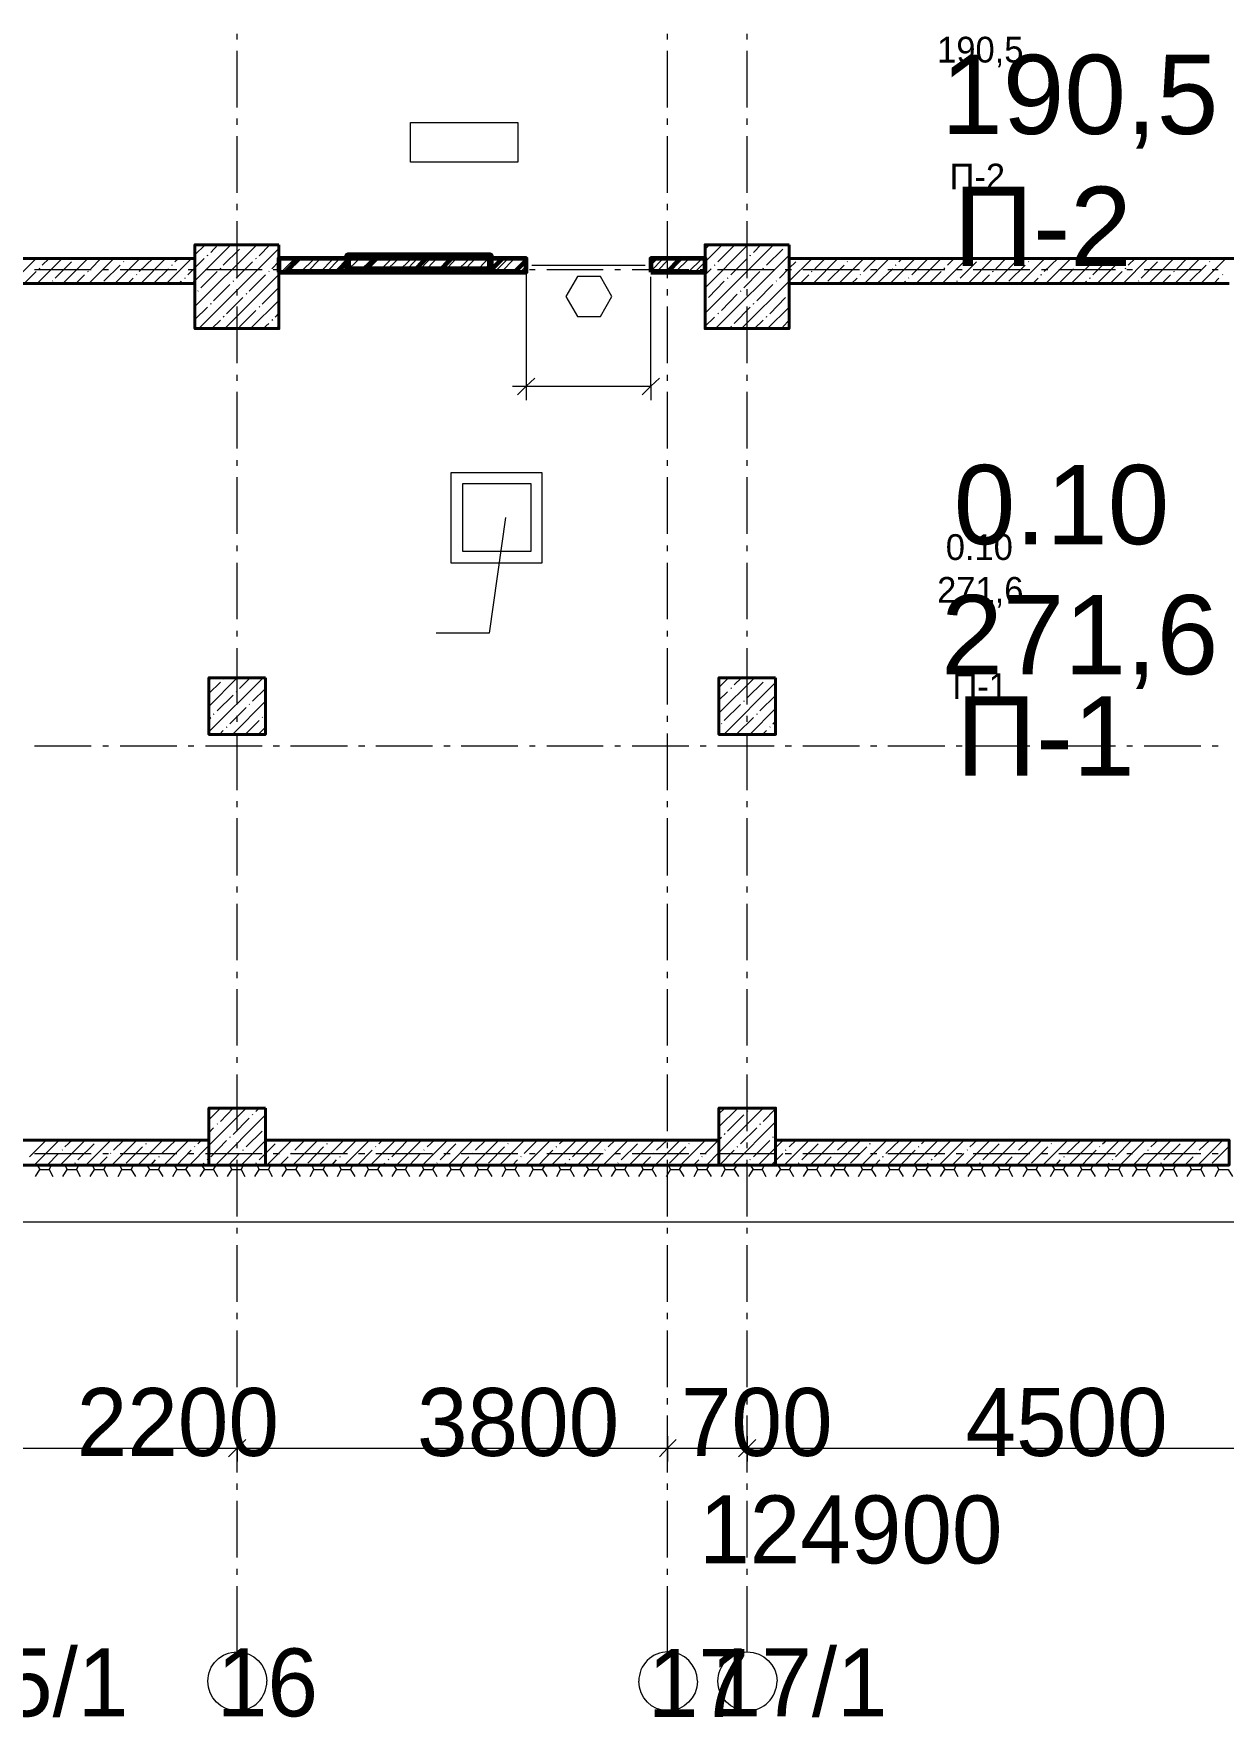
# Model space of a CAD drawing. Header units: millimetres. Extents: x -249154 to 415037, y -45458 to 354837.
# Drawn here: x -175225 to -164723, y -3469 to 11403 of the extents above; entities that cross this region are included whole.
import ezdxf

# ---------------------------------------------------------------- set-up
doc = ezdxf.new("R2010")
doc.units = ezdxf.units.MM
doc.layers.add('501 заделка отвертсии ком', color=5, linetype='Continuous', lineweight=158)
doc.layers.add('6.1.1) Кирпич 4 вып 28 п.', color=20, linetype='Continuous', lineweight=60)
doc.layers.add('PDF _Текст', color=7, linetype='Continuous')
doc.styles.get("Standard").update_dxf_attribs({"font": 'arial.ttf'})

msp = doc.modelspace()

# ---------------------------------------------------------------- hatches: boundary and pattern name
at = {"layer": '6.1.1) Кирпич 4 вып 28 п.', "ltscale": 0.5}
h = msp.add_hatch(dxfattribs=at)
h.set_pattern_fill('ANSI32', color=256, scale=50)
h.paths.add_polyline_path([(-173060.5, 9297.3), (-170878.7, 9297.3), (-170878.7, 9415.9), (-173060.5, 9415.9)])
h = msp.add_hatch(dxfattribs=at)
h.set_pattern_fill('ANSI32', color=256, scale=50)
h.paths.add_polyline_path([(-169777.3, 9297.3), (-169298.6, 9297.3), (-169298.6, 9415.9), (-169777.3, 9415.9)])

# ---------------------------------------------------------------- linework, layer by layer
at = {"lineweight": 9}
for points in [[(-173429, 11351.9), (-173429, 11402.8)], [(-169629, 11351.9), (-169629, 11402.8)], [(-168925.8, 11351.9), (-168925.8, 11402.8)], [(-173429, 10750.4), (-173429, 11250.3)], [(-169629, 10750.4), (-169629, 11250.3)], [(-168925.8, 10750.4), (-168925.8, 11250.3)], [(-173429, 10597.9), (-173429, 10653)], [(-169629, 10597.9), (-169629, 10653)], [(-168925.8, 10597.9), (-168925.8, 10653)], [(-173429, 9996.3), (-173429, 10496.2)], [(-169629, 9996.3), (-169629, 10496.2)], [(-168925.8, 9996.3), (-168925.8, 10496.2)], [(-173429, 9843.8), (-173429, 9898.9)], [(-169629, 9843.8), (-169629, 9898.9)], [(-168925.8, 9843.8), (-168925.8, 9898.9)], [(-173429, 9242.2), (-173429, 9746.4)], [(-169629, 9242.2), (-169629, 9746.4)], [(-168925.8, 9242.2), (-168925.8, 9746.4)], [(-173823, 9195.6), (-173801.8, 9221.1), (-173484.1, 9538.8)], [(-173801.8, 9449.8), (-173712.9, 9538.8)], [(-173801.8, 8992.3), (-173255.3, 9538.8)], [(-173662, 9471), (-173598.5, 9538.8)], [(-173378.2, 9530.3), (-173373.9, 9534.6)], [(-173234.1, 9441.4), (-173140.9, 9538.8)], [(-169298.6, 9386.3), (-169146.1, 9538.8)], [(-169298.6, 9157.5), (-168921.6, 9538.8)], [(-169298.6, 8933), (-168692.8, 9538.8)], [(-169298.6, 9500.7), (-169260.5, 9538.8)], [(-169184.2, 9386.3), (-169040.2, 9530.3)], [(-168870.7, 9471), (-168807.2, 9538.8)], [(-168586.9, 9530.3), (-168582.6, 9534.6)], [(-175424.3, 9195.6), (-175204, 9415.9)], [(-175195.6, 9195.6), (-174975.3, 9415.9)], [(-175149, 9356.6), (-175089.7, 9415.9)], [(-175034.6, 9242.2), (-174890.6, 9386.3)], [(-174966.8, 9195.6), (-174746.5, 9415.9)], [(-174860.9, 9415.9), (-174860.9, 9415.9)], [(-174738.1, 9195.6), (-174517.8, 9415.9)], [(-174721.1, 9327), (-174632.1, 9415.9)], [(-174509.3, 9195.6), (-174289, 9415.9)], [(-174433, 9386.3), (-174428.8, 9390.5)], [(-174407.6, 9415.9), (-174403.4, 9415.9)], [(-174293.2, 9301.6), (-174174.6, 9415.9)], [(-174280.5, 9195.6), (-174060.2, 9415.9)], [(-174051.8, 9195.6), (-173831.5, 9415.9)], [(-173979.7, 9386.3), (-173945.9, 9415.9)], [(-173865.4, 9271.9), (-173801.8, 9335.4), (-173721.3, 9415.9)], [(-173767.9, 8797.4), (-173060.5, 9504.9)], [(-173691.7, 9441.4), (-173687.4, 9449.8)], [(-173551.9, 9356.6), (-173407.8, 9500.7)], [(-173437.5, 9242.2), (-173293.5, 9386.3)], [(-173263.8, 9415.9), (-173259.6, 9420.2)], [(-173124, 9327), (-173060.5, 9390.5)], [(-173060.5, 9390.5), (-173035, 9415.9)], [(-173039.3, 9297.3), (-172920.7, 9415.9)], [(-172984.2, 9297.3), (-172861.4, 9415.9)], [(-172869.8, 9297.3), (-172747, 9415.9)], [(-172810.5, 9297.3), (-172691.9, 9415.9)], [(-172696.1, 9297.3), (-172577.5, 9415.9)], [(-172641.1, 9297.3), (-172522.4, 9415.9)], [(-172526.7, 9297.3), (-172408.1, 9415.9)], [(-172471.6, 9297.3), (-172348.8, 9415.9)], [(-172357.2, 9297.3), (-172234.4, 9415.9)], [(-172297.9, 9297.3), (-172179.3, 9415.9)], [(-172183.5, 9297.3), (-172064.9, 9415.9)], [(-172128.5, 9297.3), (-172005.6, 9415.9)], [(-172014.1, 9297.3), (-171891.2, 9415.9)], [(-171954.8, 9297.3), (-171836.2, 9415.9)], [(-171840.4, 9297.3), (-171721.8, 9415.9)], [(-171785.3, 9297.3), (-171666.7, 9415.9)], [(-171670.9, 9297.3), (-171552.3, 9415.9)], [(-171611.6, 9297.3), (-171493, 9415.9)], [(-171501.5, 9297.3), (-171378.6, 9415.9)], [(-171442.2, 9297.3), (-171323.6, 9415.9)], [(-171327.8, 9297.3), (-171209.2, 9415.9)], [(-171272.7, 9297.3), (-171149.9, 9415.9)], [(-171158.3, 9297.3), (-171035.5, 9415.9)], [(-171099, 9297.3), (-170980.4, 9415.9)], [(-170984.7, 9297.3), (-170878.7, 9403.2)], [(-169777.3, 9305.8), (-169667.1, 9415.9)], [(-169730.7, 9297.3), (-169612.1, 9415.9)], [(-169616.3, 9297.3), (-169497.7, 9415.9)], [(-169561.2, 9297.3), (-169438.4, 9415.9)], [(-169446.9, 9297.3), (-169324, 9415.9)], [(-169387.5, 9297.3), (-169298.6, 9386.3)], [(-169205.4, 8797.4), (-168557.2, 9445.6)], [(-169069.8, 9271.9), (-168925.8, 9415.9)], [(-168976.6, 8797.4), (-168557.2, 9216.8), (-168353.9, 9415.9)], [(-168900.4, 9441.4), (-168896.1, 9449.8)], [(-168756.3, 9356.6), (-168612.3, 9500.7)], [(-168642, 9242.2), (-168557.2, 9331.2), (-168497.9, 9386.3)], [(-168472.5, 9415.9), (-168468.3, 9415.9)], [(-168345.4, 9195.6), (-168125.1, 9415.9)], [(-168328.5, 9327), (-168239.5, 9415.9)], [(-168116.6, 9195.6), (-167896.4, 9415.9)], [(-168044.6, 9386.3), (-168040.4, 9390.5)], [(-168015, 9415.9), (-168010.7, 9415.9)], [(-167900.6, 9301.6), (-167786.2, 9415.9)], [(-167892.1, 9195.6), (-167671.8, 9415.9)], [(-167663.4, 9195.6), (-167443.1, 9415.9)], [(-167587.1, 9386.3), (-167557.4, 9415.9)], [(-167472.7, 9271.9), (-167328.7, 9415.9)], [(-167434.6, 9195.6), (-167214.3, 9415.9)], [(-167205.8, 9195.6), (-166985.5, 9415.9)], [(-167159.2, 9356.6), (-167099.9, 9415.9)], [(-167044.9, 9242.2), (-166900.8, 9386.3)], [(-166977.1, 9195.6), (-166756.8, 9415.9)], [(-166875.4, 9415.9), (-166871.2, 9415.9)], [(-166748.3, 9195.6), (-166528, 9415.9)], [(-166731.4, 9327), (-166642.4, 9415.9)], [(-166519.5, 9195.6), (-166299.3, 9415.9)], [(-166443.3, 9386.3), (-166439.1, 9390.5)], [(-166417.9, 9415.9), (-166413.6, 9415.9)], [(-166303.5, 9301.6), (-166184.9, 9415.9)], [(-166290.8, 9195.6), (-166070.5, 9415.9)], [(-166066.3, 9195.6), (-165846, 9415.9)], [(-165990, 9386.3), (-165956.1, 9415.9)], [(-165875.6, 9271.9), (-165731.6, 9415.9)], [(-165837.5, 9195.6), (-165617.2, 9415.9)], [(-165608.7, 9195.6), (-165388.4, 9415.9)], [(-165562.1, 9356.6), (-165502.8, 9415.9)], [(-165447.8, 9242.2), (-165303.7, 9386.3)], [(-165380, 9195.6), (-165159.7, 9415.9)], [(-165274.1, 9415.9), (-165274.1, 9415.9)], [(-165151.2, 9195.6), (-164930.9, 9415.9)], [(-165134.3, 9327), (-165045.3, 9415.9)], [(-164922.4, 9195.6), (-164702.2, 9415.9)], [(-164846.2, 9386.3), (-164842, 9390.5)], [(-164820.8, 9415.9), (-164816.5, 9415.9)], [(-175310, 9195.6), (-175204, 9301.6)], [(-175216.8, 9318.5), (-174716.9, 9318.5)], [(-175174.4, 9327), (-175170.2, 9335.4)], [(-175060, 9216.8), (-175055.8, 9221.1)], [(-174852.4, 9195.6), (-174776.2, 9271.9)], [(-174746.5, 9301.6), (-174742.3, 9305.8)], [(-174615.2, 9318.5), (-174564.4, 9318.5)], [(-174606.7, 9216.8), (-174462.7, 9356.6)], [(-174462.7, 9318.5), (-173962.8, 9318.5)], [(-174394.9, 9195.6), (-174348.3, 9242.2)], [(-174318.7, 9271.9), (-174314.4, 9276.1)], [(-174166.1, 9195.6), (-174034.8, 9327)], [(-174005.2, 9356.6), (-174000.9, 9360.9)], [(-173890.8, 9242.2), (-173886.5, 9246.5)], [(-173861.1, 9318.5), (-173810.3, 9318.5)], [(-173751, 9157.5), (-173606.9, 9301.6)], [(-173708.6, 9318.5), (-173208.7, 9318.5)], [(-173577.3, 9327), (-173573.1, 9335.4)], [(-173539.2, 8797.4), (-173060.5, 9276.1)], [(-173462.9, 9216.8), (-173458.7, 9221.1)], [(-173323.1, 9127.9), (-173179.1, 9271.9)], [(-173149.4, 9301.6), (-173145.2, 9305.8)], [(-173111.3, 9318.5), (-173056.2, 9318.5)], [(-172958.8, 9318.5), (-172454.7, 9318.5)], [(-172357.2, 9318.5), (-172302.2, 9318.5)], [(-172204.7, 9318.5), (-171704.8, 9318.5)], [(-171603.2, 9318.5), (-171548.1, 9318.5)], [(-171450.6, 9318.5), (-170950.8, 9318.5)], [(-170929.6, 9297.3), (-170878.7, 9348.2)], [(-170878.7, 9297.3), (-170878.7, 8289.1), (-170878.7, 8166.2)], [(-170849.1, 9318.5), (-170798.3, 9318.5)], [(-170827.9, 9356.6), (-169828.1, 9356.6)], [(-170696.6, 9318.5), (-170196.7, 9318.5)], [(-170095, 9318.5), (-170044.2, 9318.5)], [(-169942.5, 9318.5), (-169442.6, 9318.5)], [(-169777.3, 8289.1), (-169777.3, 9255)], [(-169340.9, 9318.5), (-169290.1, 9318.5)], [(-169298.6, 9271.9), (-169243.5, 9327)], [(-169213.9, 9356.6), (-169209.6, 9360.9)], [(-169188.4, 9318.5), (-168688.6, 9318.5)], [(-169099.5, 9242.2), (-169095.2, 9246.5)], [(-168955.4, 9157.5), (-168815.6, 9301.6)], [(-168786, 9327), (-168781.8, 9335.4)], [(-168671.6, 9216.8), (-168667.4, 9221.1)], [(-168591.1, 9318.5), (-168536, 9318.5)], [(-168459.8, 9195.6), (-168383.5, 9271.9)], [(-168434.4, 9318.5), (-167934.5, 9318.5)], [(-168358.1, 9301.6), (-168353.9, 9305.8)], [(-168214.1, 9216.8), (-168070, 9356.6)], [(-168006.5, 9195.6), (-167955.7, 9242.2)], [(-167930.2, 9271.9), (-167926, 9276.1)], [(-167837, 9318.5), (-167782, 9318.5)], [(-167777.7, 9195.6), (-167642.2, 9327)], [(-167684.5, 9318.5), (-167180.4, 9318.5)], [(-167616.8, 9356.6), (-167612.5, 9360.9)], [(-167502.4, 9242.2), (-167498.1, 9246.5)], [(-167320.2, 9195.6), (-167214.3, 9301.6)], [(-167188.9, 9327), (-167180.4, 9335.4)], [(-167083, 9318.5), (-167027.9, 9318.5)], [(-167074.5, 9216.8), (-167070.3, 9221.1)], [(-166930.5, 9318.5), (-166430.6, 9318.5)], [(-166862.7, 9195.6), (-166786.4, 9271.9)], [(-166761, 9301.6), (-166752.5, 9305.8)], [(-166617, 9216.8), (-166472.9, 9356.6)], [(-166405.2, 9195.6), (-166358.6, 9242.2)], [(-166333.1, 9271.9), (-166324.7, 9276.1)], [(-166328.9, 9318.5), (-166273.8, 9318.5)], [(-166176.4, 9195.6), (-166045.1, 9327)], [(-166176.4, 9318.5), (-165676.5, 9318.5)], [(-166015.4, 9356.6), (-166011.2, 9360.9)], [(-165905.3, 9242.2), (-165896.8, 9246.5)], [(-165723.1, 9195.6), (-165617.2, 9301.6)], [(-165587.5, 9327), (-165583.3, 9335.4)], [(-165574.8, 9318.5), (-165524, 9318.5)], [(-165473.2, 9216.8), (-165468.9, 9221.1)], [(-165422.3, 9318.5), (-164922.4, 9318.5)], [(-165265.6, 9195.6), (-165189.3, 9271.9)], [(-165159.7, 9301.6), (-165155.4, 9305.8)], [(-165019.9, 9216.8), (-164875.8, 9356.6)], [(-164820.8, 9318.5), (-164769.9, 9318.5)], [(-164808.1, 9195.6), (-164761.5, 9242.2)], [(-164731.8, 9271.9), (-164727.6, 9276.1)], [(-173937.4, 9195.6), (-173920.4, 9216.8)], [(-173776.4, 9127.9), (-173772.2, 9132.1)], [(-173636.6, 9043.1), (-173492.6, 9187.2)], [(-173522.2, 8928.8), (-173378.2, 9072.8)], [(-173429, 9089.7), (-173429, 9144.8)], [(-173348.5, 9102.4), (-173344.3, 9106.7)], [(-173208.7, 9013.5), (-173064.7, 9157.5)], [(-169629, 9089.7), (-169629, 9144.8)], [(-169268.9, 9072.8), (-169129.1, 9216.8)], [(-169154.6, 8958.4), (-169014.8, 9102.4)], [(-168985.1, 9127.9), (-168980.9, 9132.1)], [(-168925.8, 9089.7), (-168925.8, 9144.8)], [(-168841.1, 9043.1), (-168701.3, 9187.2)], [(-168726.7, 8928.8), (-168586.9, 9072.8)], [(-168557.2, 9102.4), (-168557.2, 9102.4)], [(-167549, 9195.6), (-167527.8, 9216.8)], [(-165951.9, 9195.6), (-165930.7, 9216.8)], [(-173801.8, 8877.9), (-173691.7, 8988.1)], [(-173662, 9013.5), (-173657.8, 9022)], [(-173429, 8492.4), (-173429, 8992.3)], [(-173407.8, 8814.4), (-173263.8, 8958.4)], [(-173310.4, 8797.4), (-173060.5, 9047.4)], [(-173234.1, 8988.1), (-173229.9, 8992.3)], [(-173094.3, 8899.1), (-173060.5, 8933)], [(-169629, 8492.4), (-169629, 8992.3)], [(-169298.6, 9047.4), (-169294.3, 9047.4)], [(-169184.2, 8928.8), (-169180, 8933)], [(-169040.2, 8844), (-168900.4, 8988.1)], [(-168925.8, 8492.4), (-168925.8, 8992.3)], [(-168870.7, 9013.5), (-168866.5, 9022)], [(-168747.9, 8797.4), (-168557.2, 8988.1)], [(-173653.5, 8797.4), (-173577.3, 8873.7)], [(-173551.9, 8899.1), (-173543.4, 8907.6)], [(-173200.3, 8797.4), (-173149.4, 8844)], [(-173124, 8873.7), (-173115.5, 8877.9)], [(-173085.9, 8797.4), (-173060.5, 8822.9)], [(-169298.6, 8818.6), (-169213.9, 8899.1)], [(-169069.8, 8814.4), (-169065.6, 8818.6)], [(-168862.2, 8797.4), (-168786, 8873.7)], [(-168756.3, 8899.1), (-168752.1, 8907.6)], [(-168612.3, 8814.4), (-168557.2, 8873.7)], [(-191560.6, 1307.6), (-191560.6, 909.4), (-153874.1, 909.4), (-153874.1, 4565.3), (-144867.6, 4565.3), (-144867.6, 8564.4), (-145261.6, 8564.4)], [(-173429, 8335.7), (-173429, 8390.7)], [(-169629, 8335.7), (-169629, 8390.7)], [(-168925.8, 8335.7), (-168925.8, 8390.7)], [(-173429, 7738.3), (-173429, 8238.2)], [(-170997.4, 8289.1), (-169777.3, 8289.1), (-169777.3, 8166.2)], [(-169629, 7738.3), (-169629, 8238.2)], [(-168925.8, 7738.3), (-168925.8, 8238.2)], [(-173429, 7585.8), (-173429, 7636.7)], [(-169629, 7585.8), (-169629, 7636.7)], [(-168925.8, 7585.8), (-168925.8, 7636.7)], [(-173429, 6984.3), (-173429, 7484.2)], [(-169629, 6984.3), (-169629, 7484.2)], [(-168925.8, 6984.3), (-168925.8, 7484.2)], [(-171060.9, 7128.3), (-171204.9, 6107.4), (-171670.9, 6107.4)], [(-173429, 6831.8), (-173429, 6882.6)], [(-169629, 6831.8), (-169629, 6882.6)], [(-168925.8, 6831.8), (-168925.8, 6882.6)], [(-173429, 6230.2), (-173429, 6730.1)], [(-169629, 6230.2), (-169629, 6730.1)], [(-168925.8, 6230.2), (-168925.8, 6730.1)], [(-173429, 6077.7), (-173429, 6128.5)], [(-169629, 6077.7), (-169629, 6128.5)], [(-168925.8, 6077.7), (-168925.8, 6128.5)], [(-173429, 5476.1), (-173429, 5976)], [(-169629, 5476.1), (-169629, 5976)], [(-168925.8, 5476.1), (-168925.8, 5976)], [(-173679, 5688), (-173653.5, 5713.4)], [(-173679, 5459.2), (-173429, 5713.4)], [(-173679, 5234.7), (-173200.3, 5713.4)], [(-173679, 5573.6), (-173577.3, 5675.2)], [(-173551.9, 5704.9), (-173543.4, 5709.1)], [(-173407.8, 5620.2), (-173314.6, 5713.4)], [(-169175.7, 5628.6), (-169091, 5713.4)], [(-169175.7, 5399.9), (-168862.2, 5713.4)], [(-169133.4, 5213.5), (-168675.8, 5671)], [(-169040.2, 5649.8), (-168976.6, 5713.4)], [(-168925.8, 5535.4), (-168786, 5675.2)], [(-168756.3, 5704.9), (-168752.1, 5709.1)], [(-173606.9, 5421.1), (-173462.9, 5560.9)], [(-173471.4, 5213.5), (-173179.1, 5505.8)], [(-173437.5, 5590.5), (-173429, 5594.8)], [(-173293.5, 5505.8), (-173179.1, 5620.2)], [(-169175.7, 5514.3), (-169099.5, 5590.5)], [(-169069.8, 5620.2), (-169065.6, 5624.4)], [(-168955.4, 5505.8), (-168951.2, 5510)], [(-168815.6, 5421.1), (-168675.8, 5556.6)], [(-173679, 5349), (-173662, 5361.8)], [(-173636.6, 5391.4), (-173632.4, 5395.6)], [(-173492.6, 5306.7), (-173348.5, 5450.7)], [(-173429, 5323.6), (-173429, 5378.7)], [(-173323.1, 5476.1), (-173318.9, 5480.4)], [(-173208.7, 5361.8), (-173204.5, 5366)], [(-169629, 5323.6), (-169629, 5378.7)], [(-169129.1, 5336.3), (-168985.1, 5476.1)], [(-169014.8, 5222), (-168870.7, 5361.8)], [(-168925.8, 5323.6), (-168925.8, 5378.7)], [(-168904.6, 5213.5), (-168675.8, 5442.2)], [(-168841.1, 5391.4), (-168836.8, 5395.6)], [(-173585.8, 5213.5), (-173551.9, 5247.4)], [(-173522.2, 5277), (-173518, 5281.3)], [(-173429, 4722.1), (-173429, 5222)], [(-173357, 5213.5), (-173234.1, 5336.3)], [(-173242.6, 5213.5), (-173179.1, 5277)], [(-169629, 4722.1), (-169629, 5222)], [(-169154.6, 5306.7), (-169150.3, 5310.9)], [(-168925.8, 4722.1), (-168925.8, 5222)], [(-168790.2, 5213.5), (-168756.3, 5247.4)], [(-168726.7, 5277), (-168722.4, 5281.3)], [(-168701.3, 5306.7), (-168675.8, 5327.9)], [(-168675.8, 5213.5), (-168675.8, 5213.5)], [(-175216.8, 5111.8), (-174716.9, 5111.8)], [(-174615.2, 5111.8), (-174564.4, 5111.8)], [(-174462.7, 5111.8), (-173962.8, 5111.8)], [(-173861.1, 5111.8), (-173810.3, 5111.8)], [(-173708.6, 5111.8), (-173208.7, 5111.8)], [(-173111.3, 5111.8), (-173056.2, 5111.8)], [(-172958.8, 5111.8), (-172454.7, 5111.8)], [(-172357.2, 5111.8), (-172302.2, 5111.8)], [(-172204.7, 5111.8), (-171704.8, 5111.8)], [(-171603.2, 5111.8), (-171548.1, 5111.8)], [(-171450.6, 5111.8), (-170950.8, 5111.8)], [(-170849.1, 5111.8), (-170798.3, 5111.8)], [(-170696.6, 5111.8), (-170196.7, 5111.8)], [(-170095, 5111.8), (-170044.2, 5111.8)], [(-169942.5, 5111.8), (-169442.6, 5111.8)], [(-169340.9, 5111.8), (-169290.1, 5111.8)], [(-169188.4, 5111.8), (-168688.6, 5111.8)], [(-168591.1, 5111.8), (-168536, 5111.8)], [(-168434.4, 5111.8), (-167934.5, 5111.8)], [(-167837, 5111.8), (-167782, 5111.8)], [(-167684.5, 5111.8), (-167180.4, 5111.8)], [(-167083, 5111.8), (-167027.9, 5111.8)], [(-166930.5, 5111.8), (-166430.6, 5111.8)], [(-166328.9, 5111.8), (-166273.8, 5111.8)], [(-166176.4, 5111.8), (-165676.5, 5111.8)], [(-165574.8, 5111.8), (-165524, 5111.8)], [(-165422.3, 5111.8), (-164922.4, 5111.8)], [(-164820.8, 5111.8), (-164769.9, 5111.8)], [(-173429, 4569.6), (-173429, 4624.6)], [(-169629, 4569.6), (-169629, 4624.6)], [(-168925.8, 4569.6), (-168925.8, 4624.6)], [(-173429, 3968), (-173429, 4472.1)], [(-169629, 3968), (-169629, 4472.1)], [(-168925.8, 3968), (-168925.8, 4472.1)], [(-173429, 3815.5), (-173429, 3870.6)], [(-169629, 3815.5), (-169629, 3870.6)], [(-168925.8, 3815.5), (-168925.8, 3870.6)], [(-173429, 3218.2), (-173429, 3718.1)], [(-169629, 3218.2), (-169629, 3718.1)], [(-168925.8, 3218.2), (-168925.8, 3718.1)], [(-173429, 3061.4), (-173429, 3116.5)], [(-169629, 3061.4), (-169629, 3116.5)], [(-168925.8, 3061.4), (-168925.8, 3116.5)], [(-173429, 2464.1), (-173429, 2964)], [(-169629, 2464.1), (-169629, 2964)], [(-168925.8, 2464.1), (-168925.8, 2964)], [(-173429, 2311.6), (-173429, 2362.4)], [(-169629, 2311.6), (-169629, 2362.4)], [(-168925.8, 2311.6), (-168925.8, 2362.4)], [(-173429, 1710), (-173429, 2209.9)], [(-169629, 1710), (-169629, 2209.9)], [(-168925.8, 1710), (-168925.8, 2209.9)], [(-173848.4, 1409.2), (-173679, 1582.9), (-173348.5, 1913.4)], [(-173679, 1807.5), (-173577.3, 1913.4)], [(-173619.7, 1409.2), (-173179.1, 1854.1)], [(-173577.3, 1794.8), (-173462.9, 1913.4)], [(-173462.9, 1680.4), (-173323.1, 1824.4)], [(-173293.5, 1854.1), (-173289.2, 1858.3)], [(-173263.8, 1883.7), (-173234.1, 1913.4)], [(-169285.9, 1409.2), (-169175.7, 1519.4), (-168786, 1913.4)], [(-169175.7, 1748.2), (-169010.5, 1913.4)], [(-169175.7, 1862.5), (-169124.9, 1913.4)], [(-169099.5, 1710), (-168955.4, 1854.1)], [(-169057.1, 1409.2), (-168675.8, 1790.5)], [(-168925.8, 1883.7), (-168921.6, 1888)], [(-168900.4, 1909.1), (-168900.4, 1913.4)], [(-168786, 1794.8), (-168675.8, 1904.9)], [(-173679, 1693.1), (-173636.6, 1739.7)], [(-173606.9, 1769.3), (-173602.7, 1773.6)], [(-173492.6, 1655), (-173488.3, 1659.2)], [(-173348.5, 1570.2), (-173208.7, 1710)], [(-169175.7, 1633.8), (-169154.6, 1655)], [(-169129.1, 1680.4), (-169120.7, 1688.8)], [(-168985.1, 1595.6), (-168841.1, 1739.7)], [(-168815.6, 1769.3), (-168807.2, 1773.6)], [(-168701.3, 1655), (-168692.8, 1659.2)], [(-175263.4, 1481.3), (-175119.3, 1625.3)], [(-175221, 1409.2), (-175000.7, 1629.5)], [(-175216.8, 1510.9), (-174716.9, 1510.9)], [(-175106.6, 1409.2), (-175004.9, 1510.9)], [(-174992.2, 1409.2), (-174771.9, 1629.5)], [(-174975.3, 1540.6), (-174971, 1544.8)], [(-174949.9, 1570.2), (-174886.3, 1629.5)], [(-174835.5, 1455.8), (-174691.5, 1595.6)], [(-174763.5, 1409.2), (-174543.2, 1629.5)], [(-174661.8, 1625.3), (-174657.6, 1629.5)], [(-174615.2, 1510.9), (-174564.4, 1510.9)], [(-174547.4, 1510.9), (-174543.2, 1515.2)], [(-174534.7, 1409.2), (-174314.4, 1629.5)], [(-174522, 1540.6), (-174428.8, 1629.5)], [(-174462.7, 1510.9), (-173962.8, 1510.9)], [(-174407.6, 1426.2), (-174263.6, 1570.2)], [(-174305.9, 1409.2), (-174085.7, 1629.5)], [(-174233.9, 1595.6), (-174229.7, 1599.9)], [(-174204.3, 1625.3), (-174200, 1629.5)], [(-174094.1, 1510.9), (-173971.3, 1629.5)], [(-174077.2, 1409.2), (-173856.9, 1629.5)], [(-173962.8, 1409.2), (-173835.7, 1540.6)], [(-173861.1, 1510.9), (-173810.3, 1510.9)], [(-173806.1, 1570.2), (-173801.8, 1574.5)], [(-173776.4, 1595.6), (-173742.5, 1629.5)], [(-173708.6, 1510.9), (-173208.7, 1510.9)], [(-173662, 1481.3), (-173522.2, 1625.3)], [(-173505.3, 1409.2), (-173407.8, 1510.9)], [(-173429, 1557.5), (-173429, 1608.4)], [(-173395.1, 1409.2), (-173179.1, 1625.3), (-173174.8, 1629.5)], [(-173378.2, 1540.6), (-173373.9, 1544.8)], [(-173234.1, 1455.8), (-173179.1, 1510.9), (-173094.3, 1595.6)], [(-173166.4, 1409.2), (-172946.1, 1629.5)], [(-173111.3, 1510.9), (-173056.2, 1510.9)], [(-173064.7, 1625.3), (-173060.5, 1629.5)], [(-172958.8, 1510.9), (-172454.7, 1510.9)], [(-172950.3, 1510.9), (-172946.1, 1515.2)], [(-172937.6, 1409.2), (-172717.3, 1629.5)], [(-172920.7, 1540.6), (-172831.7, 1629.5)], [(-172806.3, 1426.2), (-172666.5, 1570.2)], [(-172708.8, 1409.2), (-172488.6, 1629.5)], [(-172636.8, 1595.6), (-172632.6, 1599.9)], [(-172607.2, 1625.3), (-172602.9, 1629.5)], [(-172492.8, 1510.9), (-172374.2, 1629.5)], [(-172480.1, 1409.2), (-172259.8, 1629.5)], [(-172365.7, 1409.2), (-172238.6, 1540.6)], [(-172357.2, 1510.9), (-172302.2, 1510.9)], [(-172251.3, 1409.2), (-172031, 1629.5)], [(-172209, 1570.2), (-172204.7, 1574.5)], [(-172204.7, 1510.9), (-171704.8, 1510.9)], [(-172179.3, 1595.6), (-172145.4, 1629.5)], [(-172064.9, 1481.3), (-171925.1, 1625.3)], [(-172022.6, 1409.2), (-171802.3, 1629.5)], [(-171908.2, 1409.2), (-171810.7, 1510.9)], [(-171793.8, 1409.2), (-171573.5, 1629.5)], [(-171781.1, 1540.6), (-171776.8, 1544.8)], [(-171751.4, 1570.2), (-171687.9, 1629.5)], [(-171637, 1455.8), (-171497.2, 1595.6)], [(-171603.2, 1510.9), (-171548.1, 1510.9)], [(-171565, 1409.2), (-171349, 1629.5)], [(-171467.6, 1625.3), (-171463.4, 1629.5)], [(-171450.6, 1510.9), (-170950.8, 1510.9)], [(-171353.2, 1510.9), (-171349, 1515.2)], [(-171340.5, 1409.2), (-171120.2, 1629.5)], [(-171323.6, 1540.6), (-171234.6, 1629.5)], [(-171209.2, 1426.2), (-171069.4, 1570.2)], [(-171111.7, 1409.2), (-170891.5, 1629.5)], [(-171039.7, 1595.6), (-171035.5, 1599.9)], [(-171010.1, 1625.3), (-171005.8, 1629.5)], [(-170895.7, 1510.9), (-170777.1, 1629.5)], [(-170883, 1409.2), (-170662.7, 1629.5)], [(-170849.1, 1510.9), (-170798.3, 1510.9)], [(-170768.6, 1409.2), (-170641.5, 1540.6)], [(-170696.6, 1510.9), (-170196.7, 1510.9)], [(-170654.2, 1409.2), (-170433.9, 1629.5)], [(-170611.9, 1570.2), (-170607.6, 1574.5)], [(-170582.2, 1595.6), (-170548.3, 1629.5)], [(-170467.8, 1481.3), (-170323.8, 1625.3)], [(-170425.5, 1409.2), (-170205.2, 1629.5)], [(-170311.1, 1409.2), (-170213.6, 1510.9)], [(-170196.7, 1409.2), (-169976.4, 1629.5)], [(-170184, 1540.6), (-170179.7, 1544.8)], [(-170154.3, 1570.2), (-170090.8, 1629.5)], [(-170095, 1510.9), (-170044.2, 1510.9)], [(-170039.9, 1455.8), (-169895.9, 1595.6)], [(-169967.9, 1409.2), (-169747.6, 1629.5)], [(-169942.5, 1510.9), (-169442.6, 1510.9)], [(-169870.5, 1625.3), (-169866.3, 1629.5)], [(-169756.1, 1510.9), (-169751.9, 1515.2)], [(-169739.2, 1409.2), (-169518.9, 1629.5)], [(-169726.5, 1540.6), (-169633.3, 1629.5)], [(-169629, 1557.5), (-169629, 1608.4)], [(-169612.1, 1426.2), (-169468, 1570.2)], [(-169514.6, 1409.2), (-169294.3, 1629.5)], [(-169442.6, 1595.6), (-169438.4, 1599.9)], [(-169413, 1625.3), (-169408.7, 1629.5)], [(-169340.9, 1510.9), (-169290.1, 1510.9)], [(-169298.6, 1510.9), (-169180, 1629.5)], [(-169188.4, 1510.9), (-168688.6, 1510.9)], [(-169171.5, 1409.2), (-169040.2, 1540.6)], [(-169014.8, 1570.2), (-169010.5, 1574.5)], [(-168925.8, 1557.5), (-168925.8, 1608.4)], [(-168870.7, 1481.3), (-168726.7, 1625.3)], [(-168828.4, 1409.2), (-168675.8, 1561.8), (-168608.1, 1629.5)], [(-168714, 1409.2), (-168675.8, 1447.4), (-168612.3, 1510.9)], [(-168599.6, 1409.2), (-168379.3, 1629.5)], [(-168591.1, 1510.9), (-168536, 1510.9)], [(-168586.9, 1540.6), (-168582.6, 1544.8)], [(-168557.2, 1570.2), (-168493.7, 1629.5)], [(-168442.8, 1455.8), (-168298.8, 1595.6)], [(-168434.4, 1510.9), (-167934.5, 1510.9)], [(-168370.8, 1409.2), (-168150.5, 1629.5)], [(-168273.4, 1625.3), (-168264.9, 1629.5)], [(-168159, 1510.9), (-168150.5, 1515.2)], [(-168142.1, 1409.2), (-167921.8, 1629.5)], [(-168129.4, 1540.6), (-168036.2, 1629.5)], [(-168015, 1426.2), (-167870.9, 1570.2)], [(-167913.3, 1409.2), (-167693, 1629.5)], [(-167845.5, 1595.6), (-167837, 1599.9)], [(-167837, 1510.9), (-167782, 1510.9)], [(-167815.9, 1625.3), (-167807.4, 1629.5)], [(-167701.5, 1510.9), (-167578.6, 1629.5)], [(-167688.8, 1409.2), (-167468.5, 1629.5)], [(-167684.5, 1510.9), (-167180.4, 1510.9)], [(-167574.4, 1409.2), (-167443.1, 1540.6)], [(-167460, 1409.2), (-167239.7, 1629.5)], [(-167413.4, 1570.2), (-167409.2, 1574.5)], [(-167388, 1595.6), (-167354.1, 1629.5)], [(-167273.6, 1481.3), (-167129.6, 1625.3)], [(-167231.3, 1409.2), (-167011, 1629.5)], [(-167116.9, 1409.2), (-167015.2, 1510.9)], [(-167083, 1510.9), (-167027.9, 1510.9)], [(-167002.5, 1409.2), (-166782.2, 1629.5)], [(-166985.5, 1540.6), (-166981.3, 1544.8)], [(-166960.1, 1570.2), (-166896.6, 1629.5)], [(-166930.5, 1510.9), (-166430.6, 1510.9)], [(-166845.7, 1455.8), (-166701.7, 1595.6)], [(-166773.7, 1409.2), (-166553.4, 1629.5)], [(-166672.1, 1625.3), (-166667.8, 1629.5)], [(-166557.7, 1510.9), (-166553.4, 1515.2)], [(-166545, 1409.2), (-166324.7, 1629.5)], [(-166532.3, 1540.6), (-166439.1, 1629.5)], [(-166417.9, 1426.2), (-166273.8, 1570.2)], [(-166328.9, 1510.9), (-166273.8, 1510.9)], [(-166316.2, 1409.2), (-166095.9, 1629.5)], [(-166244.2, 1595.6), (-166239.9, 1599.9)], [(-166218.8, 1625.3), (-166210.3, 1629.5)], [(-166176.4, 1510.9), (-165676.5, 1510.9)], [(-166104.4, 1510.9), (-165981.5, 1629.5)], [(-166087.4, 1409.2), (-165867.1, 1629.5)], [(-165973.1, 1409.2), (-165846, 1540.6)], [(-165858.7, 1409.2), (-165638.4, 1629.5)], [(-165816.3, 1570.2), (-165812.1, 1574.5)], [(-165790.9, 1595.6), (-165752.8, 1629.5)], [(-165676.5, 1481.3), (-165532.5, 1625.3)], [(-165634.1, 1409.2), (-165413.9, 1629.5)], [(-165574.8, 1510.9), (-165524, 1510.9)], [(-165519.8, 1409.2), (-165418.1, 1510.9)], [(-165422.3, 1510.9), (-164922.4, 1510.9)], [(-165405.4, 1409.2), (-165185.1, 1629.5)], [(-165388.4, 1540.6), (-165384.2, 1544.8)], [(-165363, 1570.2), (-165299.5, 1629.5)], [(-165248.6, 1455.8), (-165104.6, 1595.6)], [(-165176.6, 1409.2), (-164956.3, 1629.5)], [(-165075, 1625.3), (-165070.7, 1629.5)], [(-164960.6, 1510.9), (-164956.3, 1515.2)], [(-164947.9, 1409.2), (-164727.6, 1629.5)], [(-164935.2, 1540.6), (-164842, 1629.5)], [(-164820.8, 1426.2), (-164676.7, 1570.2)], [(-164820.8, 1510.9), (-164769.9, 1510.9)], [(-175208.3, 1307.6), (-175170.2, 1371.1)], [(-175195.6, 1409.2), (-175170.2, 1371.1), (-175089.7, 1371.1), (-175055.8, 1307.6)], [(-175089.7, 1371.1), (-175068.5, 1409.2)], [(-174966.8, 1307.6), (-174928.7, 1371.1)], [(-174949.9, 1409.2), (-174928.7, 1371.1), (-174848.2, 1371.1), (-174814.3, 1307.6)], [(-174860.9, 1426.2), (-174856.7, 1430.4)], [(-174848.2, 1371.1), (-174827, 1409.2)], [(-174725.3, 1307.6), (-174687.2, 1371.1)], [(-174708.4, 1409.2), (-174687.2, 1371.1), (-174606.7, 1371.1), (-174572.8, 1307.6)], [(-174649.1, 1409.2), (-174577.1, 1481.3)], [(-174606.7, 1371.1), (-174585.5, 1409.2)], [(-174479.6, 1307.6), (-174445.7, 1371.1)], [(-174466.9, 1409.2), (-174445.7, 1371.1), (-174365.3, 1371.1), (-174327.1, 1307.6)], [(-174365.3, 1371.1), (-174344.1, 1409.2)], [(-174238.2, 1307.6), (-174204.3, 1371.1)], [(-174225.5, 1409.2), (-174204.3, 1371.1), (-174123.8, 1371.1), (-174085.7, 1307.6)], [(-174191.6, 1409.2), (-174149.2, 1455.8)], [(-174123.8, 1371.1), (-174102.6, 1409.2)], [(-174119.5, 1481.3), (-174115.3, 1485.5)], [(-173996.7, 1307.6), (-173962.8, 1371.1)], [(-173984, 1409.2), (-173962.8, 1371.1), (-173882.3, 1371.1), (-173844.2, 1307.6)], [(-173882.3, 1371.1), (-173856.9, 1409.2)], [(-173755.2, 1307.6), (-173717.1, 1371.1)], [(-173742.5, 1409.2), (-173717.1, 1371.1), (-173636.6, 1371.1), (-173602.7, 1307.6)], [(-173734, 1409.2), (-173721.3, 1426.2)], [(-173691.7, 1455.8), (-173687.4, 1460.1)], [(-173636.6, 1371.1), (-173615.4, 1409.2)], [(-173513.7, 1307.6), (-173475.6, 1371.1)], [(-173496.8, 1409.2), (-173475.6, 1371.1), (-173395.1, 1371.1), (-173361.2, 1307.6)], [(-173429, 956), (-173429, 1455.8)], [(-173395.1, 1371.1), (-173373.9, 1409.2)], [(-173272.3, 1307.6), (-173234.1, 1371.1)], [(-173263.8, 1426.2), (-173259.6, 1430.4)], [(-173255.3, 1409.2), (-173234.1, 1371.1), (-173153.7, 1371.1), (-173119.8, 1307.6)], [(-173153.7, 1371.1), (-173132.5, 1409.2)], [(-173052, 1409.2), (-172980, 1481.3)], [(-173030.8, 1307.6), (-172992.7, 1371.1)], [(-173013.9, 1409.2), (-172992.7, 1371.1), (-172912.2, 1371.1), (-172874.1, 1307.6)], [(-172912.2, 1371.1), (-172891, 1409.2)], [(-172785.1, 1307.6), (-172751.2, 1371.1)], [(-172772.4, 1409.2), (-172751.2, 1371.1), (-172670.7, 1371.1), (-172632.6, 1307.6)], [(-172670.7, 1371.1), (-172649.5, 1409.2)], [(-172594.5, 1409.2), (-172552.1, 1455.8)], [(-172543.6, 1307.6), (-172509.7, 1371.1)], [(-172530.9, 1409.2), (-172509.7, 1371.1), (-172429.2, 1371.1), (-172391.1, 1307.6)], [(-172522.4, 1481.3), (-172518.2, 1485.5)], [(-172429.2, 1371.1), (-172408.1, 1409.2)], [(-172302.2, 1307.6), (-172268.3, 1371.1)], [(-172289.4, 1409.2), (-172268.3, 1371.1), (-172187.8, 1371.1), (-172149.6, 1307.6)], [(-172187.8, 1371.1), (-172162.4, 1409.2)], [(-172136.9, 1409.2), (-172124.2, 1426.2)], [(-172094.6, 1455.8), (-172090.3, 1460.1)], [(-172060.7, 1307.6), (-172022.6, 1371.1)], [(-172048, 1409.2), (-172022.6, 1371.1), (-171942.1, 1371.1), (-171908.2, 1307.6)], [(-171942.1, 1371.1), (-171920.9, 1409.2)], [(-171819.2, 1307.6), (-171781.1, 1371.1)], [(-171802.3, 1409.2), (-171781.1, 1371.1), (-171700.6, 1371.1), (-171666.7, 1307.6)], [(-171700.6, 1371.1), (-171679.4, 1409.2)], [(-171666.7, 1426.2), (-171662.5, 1430.4)], [(-171577.7, 1307.6), (-171539.6, 1371.1)], [(-171560.8, 1409.2), (-171539.6, 1371.1), (-171459.1, 1371.1), (-171425.2, 1307.6)], [(-171459.1, 1371.1), (-171437.9, 1409.2)], [(-171454.9, 1409.2), (-171382.9, 1481.3)], [(-171332, 1307.6), (-171298.1, 1371.1)], [(-171319.3, 1409.2), (-171298.1, 1371.1), (-171217.6, 1371.1), (-171179.5, 1307.6)], [(-171217.6, 1371.1), (-171196.5, 1409.2)], [(-171090.6, 1307.6), (-171056.7, 1371.1)], [(-171077.9, 1409.2), (-171056.7, 1371.1), (-170976.2, 1371.1), (-170938.1, 1307.6)], [(-170997.4, 1409.2), (-170955, 1455.8)], [(-170976.2, 1371.1), (-170955, 1409.2)], [(-170925.3, 1481.3), (-170921.1, 1485.5)], [(-170849.1, 1307.6), (-170815.2, 1371.1)], [(-170836.4, 1409.2), (-170815.2, 1371.1), (-170734.7, 1371.1), (-170696.6, 1307.6)], [(-170734.7, 1371.1), (-170709.3, 1409.2)], [(-170607.6, 1307.6), (-170573.7, 1371.1)], [(-170594.9, 1409.2), (-170573.7, 1371.1), (-170489, 1371.1), (-170455.1, 1307.6)], [(-170539.8, 1409.2), (-170527.1, 1426.2)], [(-170497.5, 1455.8), (-170493.2, 1460.1)], [(-170489, 1371.1), (-170467.8, 1409.2)], [(-170366.1, 1307.6), (-170328, 1371.1)], [(-170353.4, 1409.2), (-170328, 1371.1), (-170247.5, 1371.1), (-170213.6, 1307.6)], [(-170247.5, 1371.1), (-170226.3, 1409.2)], [(-170124.7, 1307.6), (-170086.5, 1371.1)], [(-170107.7, 1409.2), (-170086.5, 1371.1), (-170006.1, 1371.1), (-169972.2, 1307.6)], [(-170069.6, 1426.2), (-170065.4, 1430.4)], [(-170006.1, 1371.1), (-169984.9, 1409.2)], [(-169883.2, 1307.6), (-169845.1, 1371.1)], [(-169866.3, 1409.2), (-169845.1, 1371.1), (-169764.6, 1371.1), (-169730.7, 1307.6)], [(-169853.5, 1409.2), (-169781.5, 1481.3)], [(-169764.6, 1371.1), (-169743.4, 1409.2)], [(-169637.5, 1307.6), (-169603.6, 1371.1)], [(-169629, 956), (-169629, 1455.8)], [(-169624.8, 1409.2), (-169603.6, 1371.1), (-169523.1, 1371.1), (-169485, 1307.6)], [(-169523.1, 1371.1), (-169501.9, 1409.2)], [(-169400.3, 1409.2), (-169353.7, 1455.8)], [(-169396, 1307.6), (-169362.1, 1371.1)], [(-169383.3, 1409.2), (-169362.1, 1371.1), (-169281.6, 1371.1), (-169243.5, 1307.6)], [(-169328.2, 1481.3), (-169324, 1485.5)], [(-169281.6, 1371.1), (-169260.5, 1409.2)], [(-169154.6, 1307.6), (-169120.7, 1371.1)], [(-169141.8, 1409.2), (-169120.7, 1371.1), (-169040.2, 1371.1), (-169002, 1307.6)], [(-169040.2, 1371.1), (-169014.8, 1409.2)], [(-168942.7, 1409.2), (-168925.8, 1426.2)], [(-168925.8, 956), (-168925.8, 1455.8)], [(-168913.1, 1307.6), (-168875, 1371.1)], [(-168900.4, 1455.8), (-168896.1, 1460.1)], [(-168900.4, 1409.2), (-168875, 1371.1), (-168794.5, 1371.1), (-168760.6, 1307.6)], [(-168794.5, 1371.1), (-168773.3, 1409.2)], [(-168671.6, 1307.6), (-168633.5, 1371.1)], [(-168654.7, 1409.2), (-168633.5, 1371.1), (-168553, 1371.1), (-168519.1, 1307.6)], [(-168553, 1371.1), (-168531.8, 1409.2)], [(-168472.5, 1426.2), (-168468.3, 1430.4)], [(-168430.1, 1307.6), (-168392, 1371.1)], [(-168413.2, 1409.2), (-168392, 1371.1), (-168311.5, 1371.1), (-168277.6, 1307.6)], [(-168311.5, 1371.1), (-168290.3, 1409.2)], [(-168256.4, 1409.2), (-168184.4, 1481.3)], [(-168188.7, 1307.6), (-168150.5, 1371.1)], [(-168171.7, 1409.2), (-168150.5, 1371.1), (-168070, 1371.1), (-168031.9, 1307.6)], [(-168070, 1371.1), (-168048.9, 1409.2)], [(-167943, 1307.6), (-167909.1, 1371.1)], [(-167930.2, 1409.2), (-167909.1, 1371.1), (-167828.6, 1371.1), (-167790.4, 1307.6)], [(-167828.6, 1371.1), (-167807.4, 1409.2)], [(-167798.9, 1409.2), (-167756.6, 1455.8)], [(-167731.1, 1481.3), (-167722.7, 1485.5)], [(-167701.5, 1307.6), (-167667.6, 1371.1)], [(-167688.8, 1409.2), (-167667.6, 1371.1), (-167587.1, 1371.1), (-167549, 1307.6)], [(-167587.1, 1371.1), (-167565.9, 1409.2)], [(-167460, 1307.6), (-167426.1, 1371.1)], [(-167447.3, 1409.2), (-167426.1, 1371.1), (-167345.6, 1371.1), (-167307.5, 1307.6)], [(-167345.6, 1409.2), (-167328.7, 1426.2)], [(-167345.6, 1371.1), (-167320.2, 1409.2)], [(-167303.3, 1455.8), (-167294.8, 1460.1)], [(-167218.5, 1307.6), (-167180.4, 1371.1)], [(-167205.8, 1409.2), (-167180.4, 1371.1), (-167099.9, 1371.1), (-167066, 1307.6)], [(-167099.9, 1371.1), (-167078.7, 1409.2)], [(-166977.1, 1307.6), (-166938.9, 1371.1)], [(-166960.1, 1409.2), (-166938.9, 1371.1), (-166858.5, 1371.1), (-166824.6, 1307.6)], [(-166875.4, 1426.2), (-166866.9, 1430.4)], [(-166858.5, 1371.1), (-166837.3, 1409.2)], [(-166735.6, 1307.6), (-166697.5, 1371.1)], [(-166718.7, 1409.2), (-166697.5, 1371.1), (-166617, 1371.1), (-166583.1, 1307.6)], [(-166659.3, 1409.2), (-166587.3, 1481.3)], [(-166617, 1371.1), (-166595.8, 1409.2)], [(-166489.9, 1307.6), (-166456, 1371.1)], [(-166477.2, 1409.2), (-166456, 1371.1), (-166375.5, 1371.1), (-166337.4, 1307.6)], [(-166375.5, 1371.1), (-166354.3, 1409.2)], [(-166248.4, 1307.6), (-166214.5, 1371.1)], [(-166235.7, 1409.2), (-166214.5, 1371.1), (-166134, 1371.1), (-166095.9, 1307.6)], [(-166201.8, 1409.2), (-166159.5, 1455.8)], [(-166134, 1371.1), (-166112.9, 1409.2)], [(-166129.8, 1481.3), (-166125.6, 1485.5)], [(-166006.9, 1307.6), (-165973.1, 1371.1)], [(-165994.2, 1409.2), (-165973.1, 1371.1), (-165892.6, 1371.1), (-165854.4, 1307.6)], [(-165892.6, 1371.1), (-165871.4, 1409.2)], [(-165765.5, 1307.6), (-165731.6, 1371.1)], [(-165752.8, 1409.2), (-165731.6, 1371.1), (-165646.9, 1371.1), (-165613, 1307.6)], [(-165748.5, 1409.2), (-165731.6, 1426.2)], [(-165701.9, 1455.8), (-165697.7, 1460.1)], [(-165646.9, 1371.1), (-165625.7, 1409.2)], [(-165524, 1307.6), (-165485.9, 1371.1)], [(-165511.3, 1409.2), (-165485.9, 1371.1), (-165405.4, 1371.1), (-165371.5, 1307.6)], [(-165405.4, 1371.1), (-165384.2, 1409.2)], [(-165282.5, 1307.6), (-165244.4, 1371.1)], [(-165274.1, 1426.2), (-165269.8, 1430.4)], [(-165265.6, 1409.2), (-165244.4, 1371.1), (-165163.9, 1371.1), (-165130, 1307.6)], [(-165163.9, 1371.1), (-165142.7, 1409.2)], [(-165062.2, 1409.2), (-164990.2, 1481.3)], [(-165041.1, 1307.6), (-165002.9, 1371.1)], [(-165024.1, 1409.2), (-165002.9, 1371.1), (-164922.4, 1371.1), (-164888.6, 1307.6)], [(-164922.4, 1371.1), (-164901.3, 1409.2)], [(-164795.4, 1307.6), (-164761.5, 1371.1)], [(-164782.6, 1409.2), (-164761.5, 1371.1), (-164681, 1371.1), (-164642.8, 1307.6)], [(-173429, 803.5), (-173429, 854.3)], [(-169629, 803.5), (-169629, 854.3)], [(-168925.8, 803.5), (-168925.8, 854.3)], [(-173429, 201.9), (-173429, 701.8)], [(-169629, 201.9), (-169629, 701.8)], [(-168925.8, 201.9), (-168925.8, 701.8)], [(-173429, 49.4), (-173429, 104.5)], [(-169629, 49.4), (-169629, 104.5)], [(-168925.8, 49.4), (-168925.8, 104.5)], [(-173429, -552.2), (-173429, -52.3)], [(-169629, -552.2), (-169629, -52.3)], [(-168925.8, -552.2), (-168925.8, -52.3)], [(-173429, -704.7), (-173429, -649.6)], [(-169629, -704.7), (-169629, -649.6)], [(-168925.8, -704.7), (-168925.8, -649.6)], [(-173429, -1306.2), (-173429, -802.1)], [(-169629, -1306.2), (-169629, -802.1)], [(-168925.8, -1306.2), (-168925.8, -802.1)], [(-173429, -984.3), (-173429, -1090.2), (-173429, -1208.8)], [(-169629, -984.3), (-169629, -1090.2), (-169629, -1208.8)], [(-168925.8, -984.3), (-168925.8, -1090.2), (-168925.8, -1208.8)], [(-175631.9, -1090.2), (-173429, -1090.2), (-169629, -1090.2), (-168925.8, -1090.2), (-164422.6, -1090.2), (-163621.9, -1090.2), (-159521.1, -1090.2), (-158118.9, -1090.2), (-156318.4, -1090.2), (-154518, -1090.2), (-149413.2, -1090.2), (-145511.5, -1090.2), (-145210.7, -1090.2), (-140707.5, -1090.2), (-137204, -1090.2), (-135403.6, -1090.2), (-131451.1, -1090.2), (-129349.9, -1090.2), (-124245.1, -1090.2), (-122842.8, -1090.2), (-119343.6, -1090.2), (-114086.3, -1090.2), (-108833.3, -1090.2), (-104910.4, -1090.2)], [(-173429, -1458.8), (-173429, -1403.7)], [(-169629, -1458.8), (-169629, -1403.7)], [(-168925.8, -1458.8), (-168925.8, -1403.7)], [(-173429, -2056.1), (-173429, -1556.2)], [(-169629, -2056.1), (-169629, -1556.2)], [(-168925.8, -2056.1), (-168925.8, -1556.2)], [(-173429, -2208.6), (-173429, -2157.8)], [(-169629, -2208.6), (-169629, -2157.8)], [(-168925.8, -2208.6), (-168925.8, -2157.8)], [(-169629, -2890.6), (-169629, -2310.3)]]:
    msp.add_lwpolyline(points, dxfattribs=at)
for points in [[(-171899.7, 10619.1), (-170950.8, 10619.1), (-170950.8, 10267.4), (-171899.7, 10267.4)], [(-173060.5, 9297.3), (-170878.7, 9297.3), (-170878.7, 9415.9), (-173060.5, 9415.9)], [(-169777.3, 9297.3), (-169298.6, 9297.3), (-169298.6, 9415.9), (-169777.3, 9415.9)], [(-170425.5, 9259.2), (-170527.1, 9081.3), (-170425.5, 8903.3), (-170222.1, 8903.3), (-170120.4, 9081.3), (-170222.1, 9259.2)], [(-170738.9, 6725.9), (-171539.6, 6725.9), (-171539.6, 7526.5), (-170738.9, 7526.5)], [(-170836.4, 6827.5), (-171437.9, 6827.5), (-171437.9, 7429.1), (-170836.4, 7429.1)]]:
    msp.add_lwpolyline(points, close=True, dxfattribs=at)
at = {"lineweight": 40}
for points in [[(-173060.5, 9538.8), (-173801.8, 9538.8), (-173801.8, 8797.4), (-173060.5, 8797.4)], [(-168557.2, 9538.8), (-169298.6, 9538.8), (-169298.6, 8797.4), (-168557.2, 8797.4)], [(-173801.8, 9415.9), (-177563.7, 9415.9), (-177563.7, 9195.6), (-173801.8, 9195.6)], [(-173179.1, 5713.4), (-173679, 5713.4), (-173679, 5213.5), (-173179.1, 5213.5)], [(-168675.8, 5713.4), (-169175.7, 5713.4), (-169175.7, 5213.5), (-168675.8, 5213.5)], [(-173179.1, 1913.4), (-173679, 1913.4), (-173679, 1409.2), (-173179.1, 1409.2)], [(-168675.8, 1409.2), (-168675.8, 1913.4), (-169175.7, 1913.4), (-169175.7, 1409.2)], [(-177682.3, 1409.2), (-173679, 1409.2), (-173679, 1629.5), (-177682.3, 1629.5)], [(-173179.1, 1409.2), (-169175.7, 1409.2), (-169175.7, 1629.5), (-173179.1, 1629.5)], [(-168675.8, 1409.2), (-164672.5, 1409.2), (-164672.5, 1629.5), (-168675.8, 1629.5)]]:
    msp.add_lwpolyline(points, close=True, dxfattribs=at)
for points in [[(-161512.2, 9415.9), (-168557.2, 9415.9)], [(-168557.2, 9195.6), (-164672.5, 9195.6)]]:
    msp.add_lwpolyline(points, dxfattribs=at)
at = {"lineweight": 18}
for points in [[(-170802.5, 8361.1), (-170878.7, 8289.1), (-170955, 8212.8)], [(-169701, 8361.1), (-169777.3, 8289.1), (-169853.5, 8212.8)], [(-173352.8, -1013.9), (-173429, -1090.2), (-173505.3, -1166.4)], [(-169552.8, -1013.9), (-169629, -1090.2), (-169701, -1166.4)], [(-168849.5, -1013.9), (-168925.8, -1090.2), (-169002, -1166.4)]]:
    msp.add_lwpolyline(points, dxfattribs=at)
at = {"lineweight": 9}
for points in [[(-173687.4, -3149.1, -0.4180328), (-173429, -2890.6), (-173429, -2310.3)], [(-169184.2, -3149.1, -0.4180328), (-168925.8, -2890.6), (-168925.8, -2310.3)], [(-169366.4, -3149.1, 0.4118986), (-169624.8, -2890.6, 0.4180328), (-169883.2, -3149.1)]]:
    msp.add_lwpolyline(points, format="xyb", dxfattribs=at)
for centre in [(-173430.3, -3147.7), (-168927.1, -3147.7)]:
    msp.add_arc(centre, 264, 270.28622, 359.71378, dxfattribs=at)
for points in [[(-173429, -2890.6), (-173285, -2890.6), (-173166.4, -3005), (-173166.4, -3149.1)], [(-168925.8, -2890.6), (-168781.8, -2890.6), (-168663.1, -3005), (-168663.1, -3149.1)], [(-173429, -3411.7), (-173573.1, -3411.7), (-173687.4, -3293.1), (-173687.4, -3149.1)], [(-169624.8, -3411.7), (-169768.8, -3411.7), (-169883.2, -3293.1), (-169883.2, -3149.1)], [(-169366.4, -3149.1), (-169366.4, -3293.1), (-169485, -3411.7), (-169624.8, -3411.7)], [(-168925.8, -3411.7), (-169069.8, -3411.7), (-169184.2, -3293.1), (-169184.2, -3149.1)]]:
    msp.add_open_spline(points, degree=3, dxfattribs=at)
at = {"layer": '501 заделка отвертсии ком', "ltscale": 0.5}
msp.add_lwpolyline([(-172454.7, 9318.5), (-171192.2, 9318.5), (-171192.2, 9441.4), (-172454.7, 9441.4)], close=True, dxfattribs=at)
at = {"layer": '6.1.1) Кирпич 4 вып 28 п.'}
for points in [[(-173060.5, 9297.3), (-170878.7, 9297.3), (-170878.7, 9415.9), (-173060.5, 9415.9)], [(-169777.3, 9297.3), (-169298.6, 9297.3), (-169298.6, 9415.9), (-169777.3, 9415.9)]]:
    msp.add_lwpolyline(points, close=True, dxfattribs=at)

# ---------------------------------------------------------------- texts
at = {"char_height": 700, "attachment_point": 4}
for s, insert in [('190,5', (-167214, 10801.4)), ('П-2', (-167104, 9701.5)), ('0.10', (-167103.1, 7238.6)), ('271,6', (-167214, 6029.4)), ('П-1', (-167078.6, 5200.3))]:
    msp.add_mtext(s, dxfattribs=dict(at, insert=insert))
at = {"char_height": 600, "attachment_point": 4, "style": ''}
for s, insert in [('2200', (-174845, -864.3)), ('3800', (-171841.4, -864.3)), ('700', (-169511.3, -864.3)), ('4500', (-166999.1, -864.3)), ('124900', (-169350.3, -1813.3)), ('15/1', (-175950.8, -3164.4)), ('16', (-173608, -3164.4)), ('17', (-169803.6, -3164.4)), ('17/1', (-169248.6, -3164.4))]:
    msp.add_mtext(s, dxfattribs=dict(at, insert=insert))
at = {"layer": 'PDF _Текст', "char_height": 227.67, "attachment_point": 4, "style": ''}
for s, insert in [('190,5', (-167249.6, 11240.6)), ('П-2', (-167139.6, 10140.7)), ('0.10', (-167173.4, 6866.3)), ('271,6', (-167249.6, 6468.6)), ('П-1', (-167114.2, 5639.4))]:
    msp.add_mtext(s, dxfattribs=dict(at, insert=insert))

doc.saveas('drawing.dxf')
